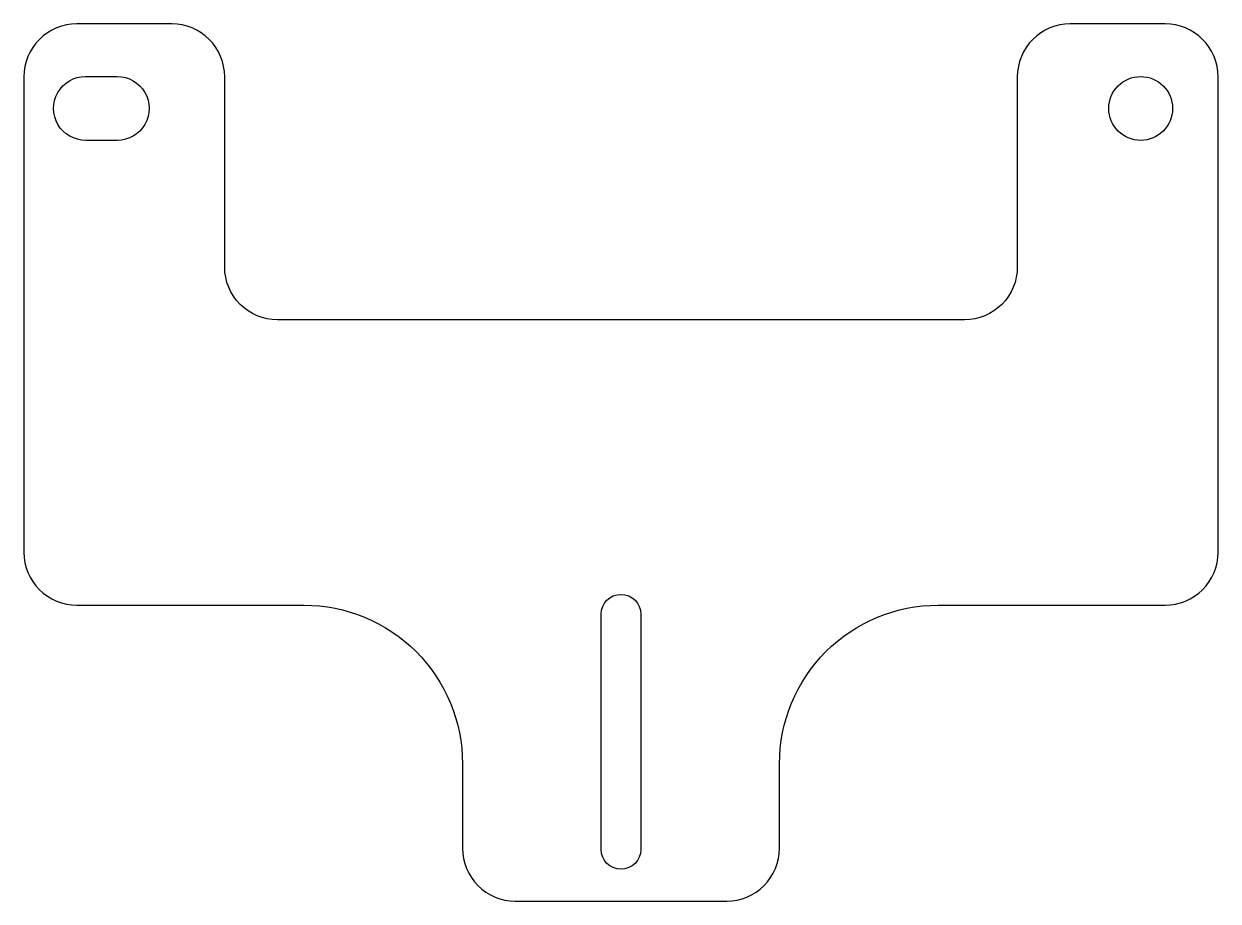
# Model space of a CAD drawing. Extents: x -2.82 to 2.82, y -3.75 to 0.4.
import ezdxf

# ---------------------------------------------------------------- set-up
doc = ezdxf.new("R2010")
doc.units = 0
doc.layers.get('0').update_dxf_attribs({"linetype": 'CONTINUOUS'})

msp = doc.modelspace()

# ---------------------------------------------------------------- linework, layer by layer
for points in [[(-0.75, -3.5, 0.414214), (-0.5, -3.75), (0.5, -3.75, 0.414214), (0.75, -3.5), (0.75, -3.1, -0.414214), (1.5, -2.35), (2.575, -2.35, 0.414214), (2.825, -2.1), (2.825, 0.15, 0.414214), (2.575, 0.4), (2.125, 0.4, 0.414214), (1.875, 0.15), (1.875, -0.75, -0.414214), (1.625, -1), (-1.625, -1, -0.414214), (-1.875, -0.75), (-1.875, 0.15, 0.414214), (-2.125, 0.4), (-2.575, 0.4, 0.414214), (-2.825, 0.15), (-2.825, -2.1, 0.414214), (-2.575, -2.35), (-1.5, -2.35, -0.414214), (-0.75, -3.1)], [(-2.3835, 0.151, -1.000011), (-2.3835, -0.151), (-2.5325, -0.151, -1.002636), (-2.5337, 0.151)], [(-0.0938, -3.5052), (-0.0938, -2.3927, -1), (0.0938, -2.3927), (0.0938, -3.5052, -1)]]:
    msp.add_lwpolyline(points, format="xyb", close=True)
msp.add_circle((2.4585, 0), 0.151)

doc.saveas('drawing.dxf')
